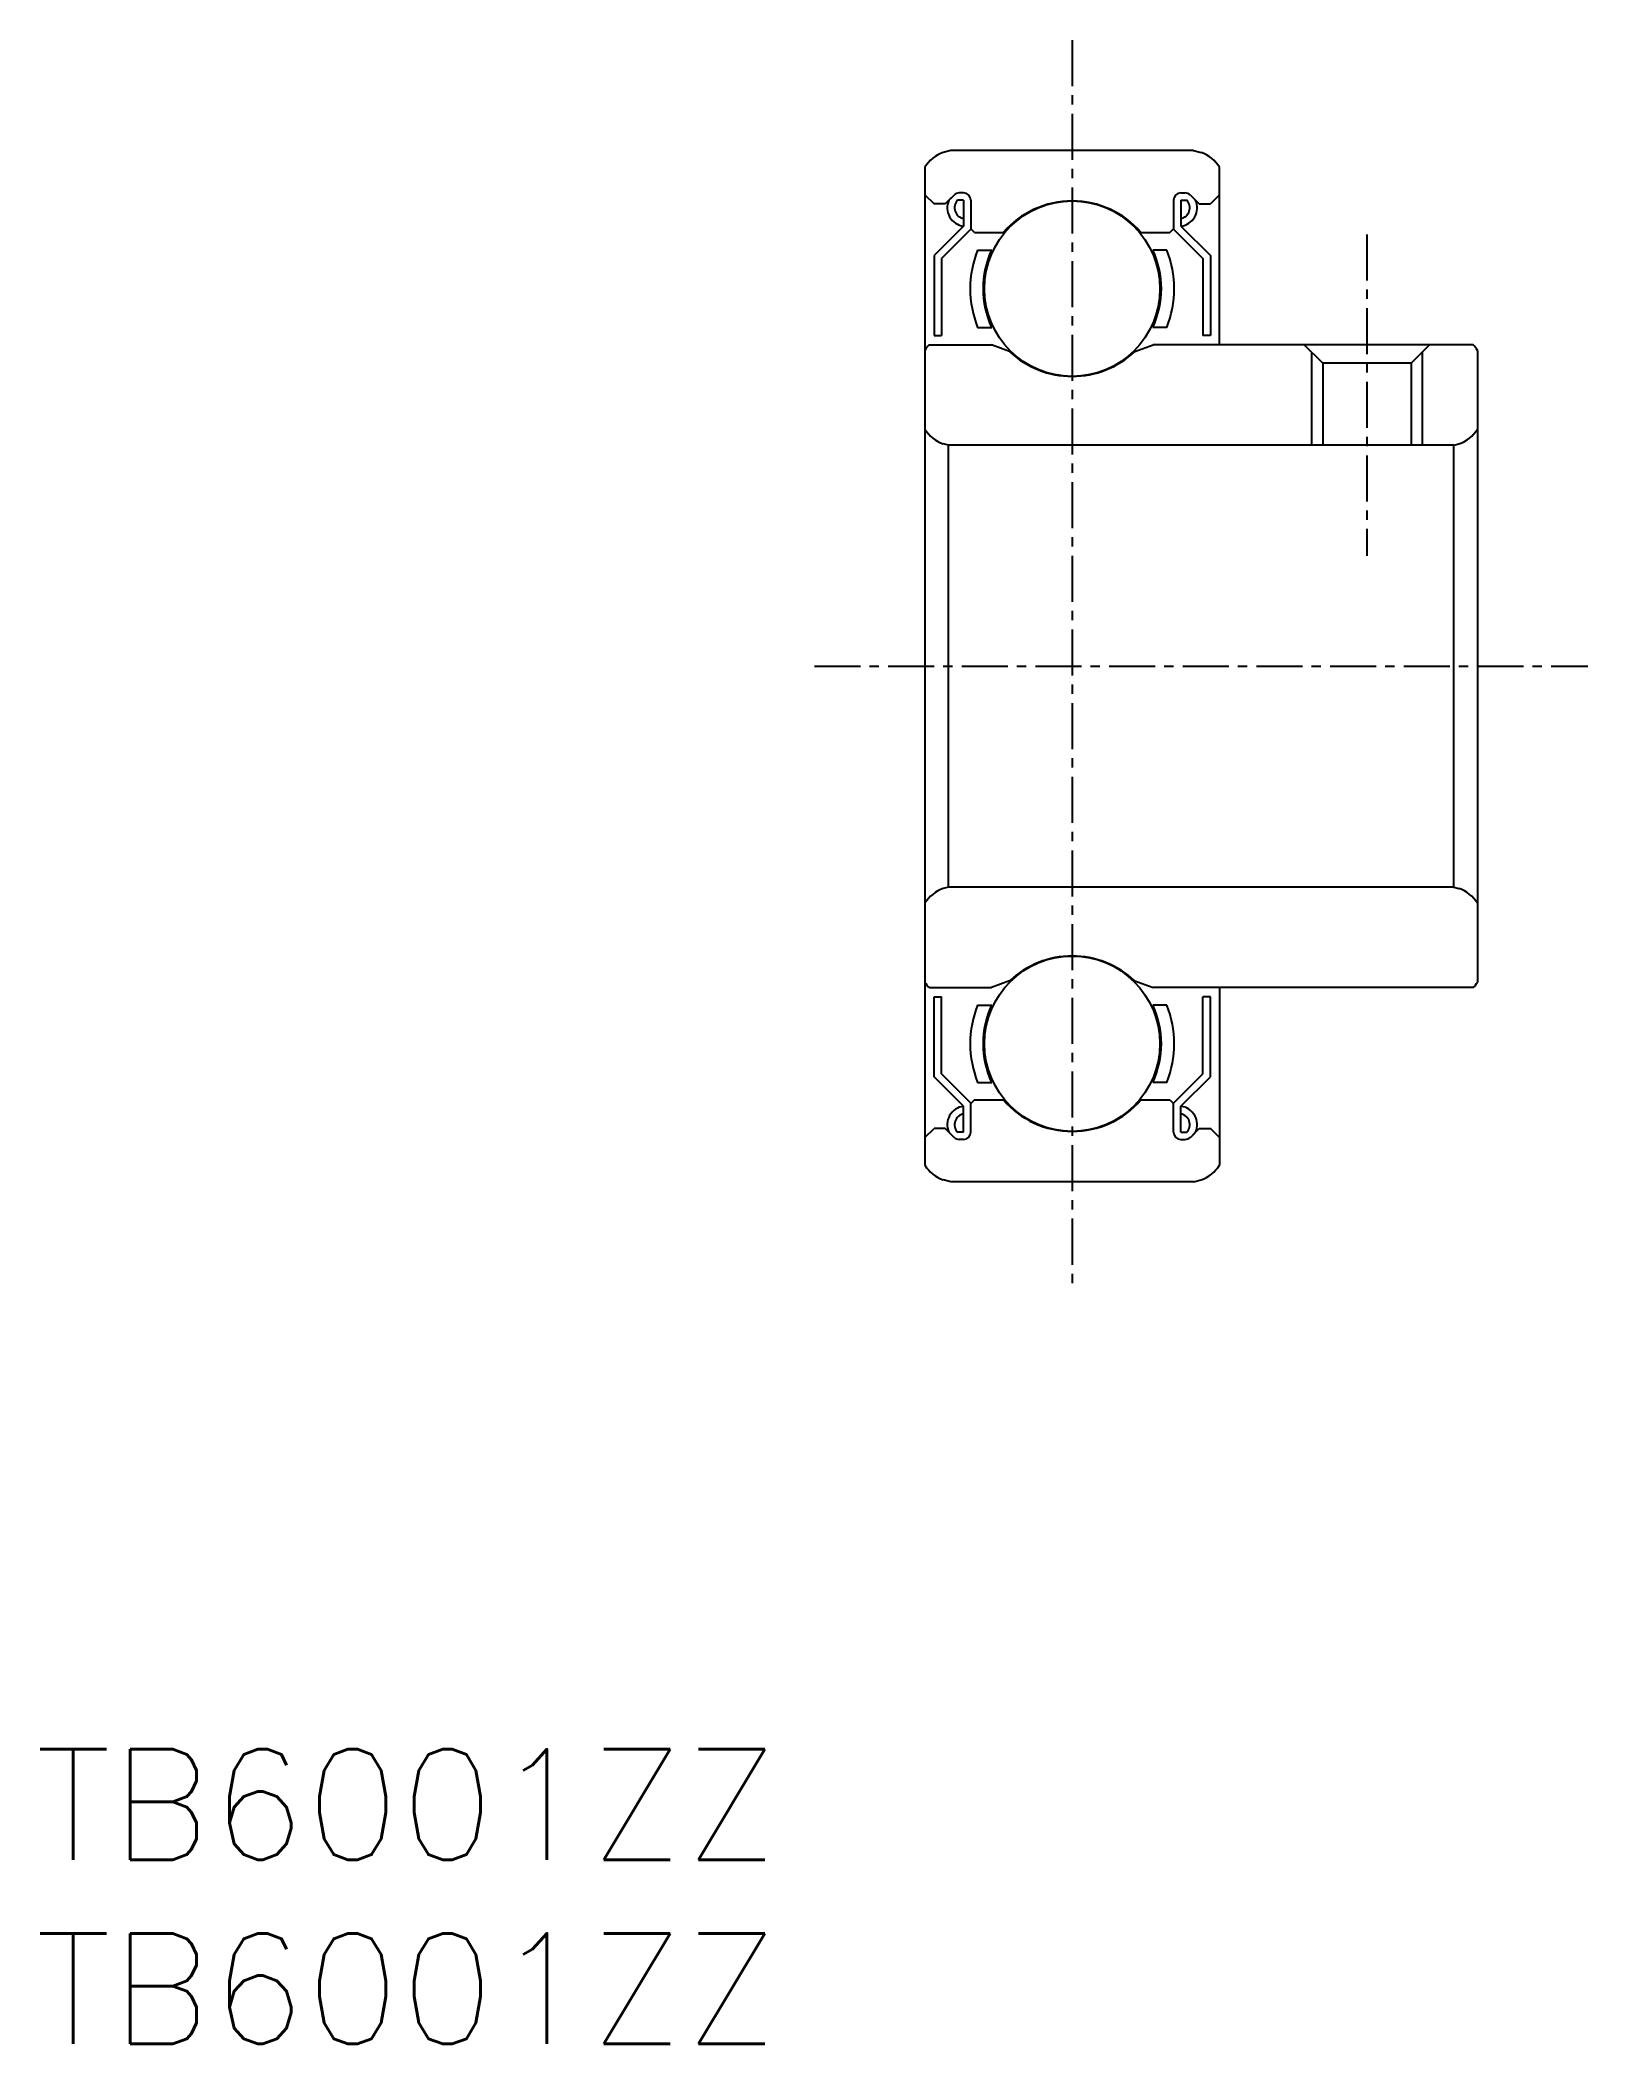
# Model space of a CAD drawing. Extents: x 44.9 to 86.9, y 37.3 to 91.7.
import ezdxf
from ezdxf.enums import TextEntityAlignment as Align

# ---------------------------------------------------------------- set-up
doc = ezdxf.new("R2010")
doc.units = 0
doc.linetypes.add('CENTER', pattern=[2, 1.25, -0.25, 0.25, -0.25])
doc.layers.get('0').update_dxf_attribs({"linetype": 'CONTINUOUS'})
doc.layers.add('CENTER', color=1, linetype='CENTER')
doc.styles.get("Standard").update_dxf_attribs({"font": 'txt.shx', "bigfont": 'extfont.shx'})

msp = doc.modelspace()

# ---------------------------------------------------------------- linework, layer by layer
at = {"color": 7, "linetype": 'CONTINUOUS'}
for p, q in [((69.634, 88.702), (69.429, 88.652)), ((76.225, 88.702), (69.634, 88.702)), ((76.225, 88.702), (76.429, 88.652)), ((68.929, 88.25), (68.929, 61.154)), ((76.929, 83.427), (76.929, 88.25)), ((68.929, 87.502), (69.179, 87.252)), ((69.479, 87.252), (69.179, 87.252)), ((69.721, 87.493), (69.479, 87.252)), ((69.721, 87.493), (69.579, 87.352)), ((69.979, 87.352), (69.815, 87.352)), ((69.979, 87.552), (69.862, 87.552)), ((69.979, 87.552), (69.862, 87.552)), ((69.979, 87.352), (69.979, 86.652)), ((70.179, 87.352), (70.179, 86.577)), ((70.179, 87.352), (70.179, 86.569)), ((75.679, 87.352), (75.679, 86.577)), ((75.679, 87.352), (75.679, 86.569)), ((75.879, 87.552), (75.996, 87.552)), ((75.879, 87.552), (75.996, 87.552)), ((75.879, 87.352), (76.043, 87.352)), ((75.879, 87.352), (75.879, 86.652)), ((76.138, 87.493), (76.379, 87.252)), ((76.138, 87.493), (76.279, 87.352)), ((76.379, 87.252), (76.679, 87.252)), ((76.929, 87.502), (76.679, 87.252)), ((69.979, 86.652), (69.179, 85.852)), ((70.179, 86.569), (69.379, 85.769)), ((69.979, 86.854), (69.979, 86.652)), ((70.279, 86.477), (70.179, 86.577)), ((75.579, 86.477), (75.679, 86.577)), ((75.679, 86.569), (76.479, 85.769)), ((75.879, 86.854), (75.879, 86.652)), ((75.879, 86.652), (76.679, 85.852)), ((70.279, 86.477), (71.057, 86.477)), ((70.361, 86.002), (70.743, 86.002)), ((74.801, 86.477), (75.579, 86.477)), ((75.497, 86.002), (75.116, 86.002)), ((69.179, 85.852), (69.179, 83.677)), ((69.379, 85.769), (69.379, 83.677)), ((76.479, 85.769), (76.479, 83.677)), ((76.679, 85.852), (76.679, 83.677)), ((70.361, 83.902), (70.743, 83.902)), ((75.497, 83.902), (75.116, 83.902)), ((69.047, 83.427), (70.736, 83.427)), ((69.179, 83.677), (69.379, 83.677)), ((71.229, 83.247), (70.736, 83.427)), ((74.63, 83.247), (75.123, 83.427)), ((83.812, 83.427), (75.123, 83.427)), ((76.679, 83.677), (76.479, 83.677)), ((79.729, 82.927), (79.229, 83.427)), ((82.629, 83.427), (82.129, 82.927)), ((83.929, 83.277), (83.929, 66.127)), ((79.429, 83.227), (79.429, 80.702)), ((82.129, 82.927), (79.729, 82.927)), ((79.729, 82.927), (79.729, 80.702)), ((82.129, 82.927), (82.129, 80.702)), ((82.429, 83.227), (82.429, 80.702)), ((69.572, 80.702), (69.429, 80.737)), ((69.572, 68.702), (69.572, 80.702)), ((83.286, 80.702), (69.572, 80.702)), ((83.286, 80.702), (83.429, 80.737)), ((83.286, 68.702), (83.286, 80.702)), ((69.572, 68.702), (69.429, 68.667)), ((83.286, 68.702), (69.572, 68.702)), ((83.286, 68.702), (83.429, 68.667)), ((69.047, 65.977), (70.736, 65.977)), ((71.229, 66.156), (70.736, 65.977)), ((74.63, 66.156), (75.123, 65.977)), ((83.812, 65.977), (75.123, 65.977)), ((76.929, 65.977), (76.929, 61.154)), ((69.179, 63.552), (69.179, 65.727)), ((69.179, 65.727), (69.379, 65.727)), ((69.379, 63.635), (69.379, 65.727)), ((70.361, 65.502), (70.743, 65.502)), ((75.497, 65.502), (75.116, 65.502)), ((76.479, 63.635), (76.479, 65.727)), ((76.679, 65.727), (76.479, 65.727)), ((76.679, 63.552), (76.679, 65.727)), ((69.979, 62.752), (69.179, 63.552)), ((70.179, 62.835), (69.379, 63.635)), ((70.361, 63.402), (70.743, 63.402)), ((75.497, 63.402), (75.116, 63.402)), ((75.679, 62.835), (76.479, 63.635)), ((75.879, 62.752), (76.679, 63.552)), ((69.979, 62.052), (69.979, 62.752)), ((69.979, 62.55), (69.979, 62.752)), ((70.279, 62.927), (70.179, 62.827)), ((70.179, 62.052), (70.179, 62.835)), ((70.179, 62.052), (70.179, 62.827)), ((70.279, 62.927), (71.057, 62.927)), ((74.801, 62.927), (75.579, 62.927)), ((75.579, 62.927), (75.679, 62.827)), ((75.679, 62.052), (75.679, 62.835)), ((75.679, 62.052), (75.679, 62.827)), ((75.879, 62.052), (75.879, 62.752)), ((75.879, 62.55), (75.879, 62.752)), ((68.929, 61.902), (69.179, 62.152)), ((69.479, 62.152), (69.179, 62.152)), ((69.721, 61.91), (69.479, 62.152)), ((69.721, 61.91), (69.579, 62.052)), ((69.979, 62.052), (69.815, 62.052)), ((75.879, 62.052), (76.043, 62.052)), ((76.138, 61.91), (76.379, 62.152)), ((76.138, 61.91), (76.279, 62.052)), ((76.379, 62.152), (76.679, 62.152)), ((76.929, 61.902), (76.679, 62.152)), ((69.979, 61.852), (69.862, 61.852)), ((69.979, 61.852), (69.862, 61.852)), ((75.879, 61.852), (75.996, 61.852)), ((75.879, 61.852), (75.996, 61.852)), ((69.634, 60.702), (69.429, 60.752)), ((76.225, 60.702), (69.634, 60.702)), ((76.225, 60.702), (76.429, 60.752))]:
    msp.add_line(p, q, dxfattribs=at)
for centre in [(72.929, 84.952), (72.929, 64.452)]:
    msp.add_circle(centre, 2.381, dxfattribs=at)
for centre, radius, start, end in [((69.773, 87.713), 1, 110.0869, 147.5057), ((76.086, 87.713), 1, 32.4943, 69.9131), ((70.036, 87.148), 0.5, 156.0161, 263.4737), ((69.862, 87.352), 0.2, 90, 135), ((69.862, 87.352), 0.2, 90, 135), ((70.036, 87.148), 0.3, 137.354, 259.0803), ((69.979, 87.352), 0.2, 0, 90), ((69.979, 87.352), 0.2, 0, 90), ((72.929, 84.858), 2.475, 40.8546, 139.1454), ((75.879, 87.352), 0.2, 90, 180), ((75.879, 87.352), 0.2, 90, 180), ((75.822, 87.148), 0.5, 276.5263, 23.9839), ((75.822, 87.148), 0.3, 280.9197, 42.646), ((75.996, 87.352), 0.2, 45, 90), ((75.996, 87.352), 0.2, 45, 90), ((72.989, 84.952), 2.83, 158.2212, 201.7788), ((72.989, 84.952), 2.48, 154.9514, 205.0486), ((72.869, 84.952), 2.48, 334.9514, 25.0486), ((72.869, 84.952), 2.83, 338.2212, 21.7788), ((69.294, 83.112), 0.4, 128.1461, 155.7048), ((72.929, 85.046), 2.475, 226.608, 270), ((72.929, 85.046), 2.475, 270, 313.392), ((83.565, 83.112), 0.4, 24.2952, 51.8539), ((69.773, 81.676), 1, 212.4943, 249.9131), ((83.086, 81.676), 1, 290.0869, 327.5057), ((69.773, 67.728), 1, 110.0869, 147.5057), ((83.086, 67.728), 1, 32.4943, 69.9131), ((72.929, 64.358), 2.475, 90, 133.392), ((72.929, 64.358), 2.475, 46.608, 90), ((69.294, 66.291), 0.4, 204.2952, 231.8539), ((83.565, 66.291), 0.4, 308.1461, 335.7048), ((72.989, 64.452), 2.83, 158.2212, 201.7788), ((72.989, 64.452), 2.48, 154.9514, 205.0486), ((72.869, 64.452), 2.48, 334.9514, 25.0486), ((72.869, 64.452), 2.83, 338.2212, 21.7788), ((70.036, 62.255), 0.5, 96.5263, 203.9839), ((72.929, 64.546), 2.475, 220.8546, 319.1454), ((75.822, 62.255), 0.5, 336.0161, 83.4737), ((70.036, 62.255), 0.3, 100.9197, 222.646), ((69.979, 62.052), 0.2, 270, 0), ((69.979, 62.052), 0.2, 270, 0), ((75.879, 62.052), 0.2, 180, 270), ((75.879, 62.052), 0.2, 180, 270), ((75.822, 62.255), 0.3, 317.354, 79.0803), ((69.862, 62.052), 0.2, 225, 270), ((69.862, 62.052), 0.2, 225, 270), ((75.996, 62.052), 0.2, 270, 315), ((75.996, 62.052), 0.2, 270, 315), ((69.773, 61.691), 1, 212.4943, 249.9131), ((76.086, 61.691), 1, 290.0869, 327.5057)]:
    msp.add_arc(centre, radius, start, end, dxfattribs=at)
at = {"layer": 'CENTER', "color": 1, "linetype": 'CENTER'}
for p, q in [((72.929, 91.702), (72.929, 57.702)), ((80.929, 86.427), (80.929, 77.702)), ((65.929, 74.702), (86.929, 74.702))]:
    msp.add_line(p, q, dxfattribs=at)

# ---------------------------------------------------------------- texts
at = {"color": 7, "linetype": 'CONTINUOUS'}
for p in [(44.782, 43.795), (44.782, 38.795)]:
    msp.add_text('TB6001ZZ', height=3, dxfattribs=at).set_placement(p, align=Align.MIDDLE_LEFT)

doc.saveas('drawing.dxf')
